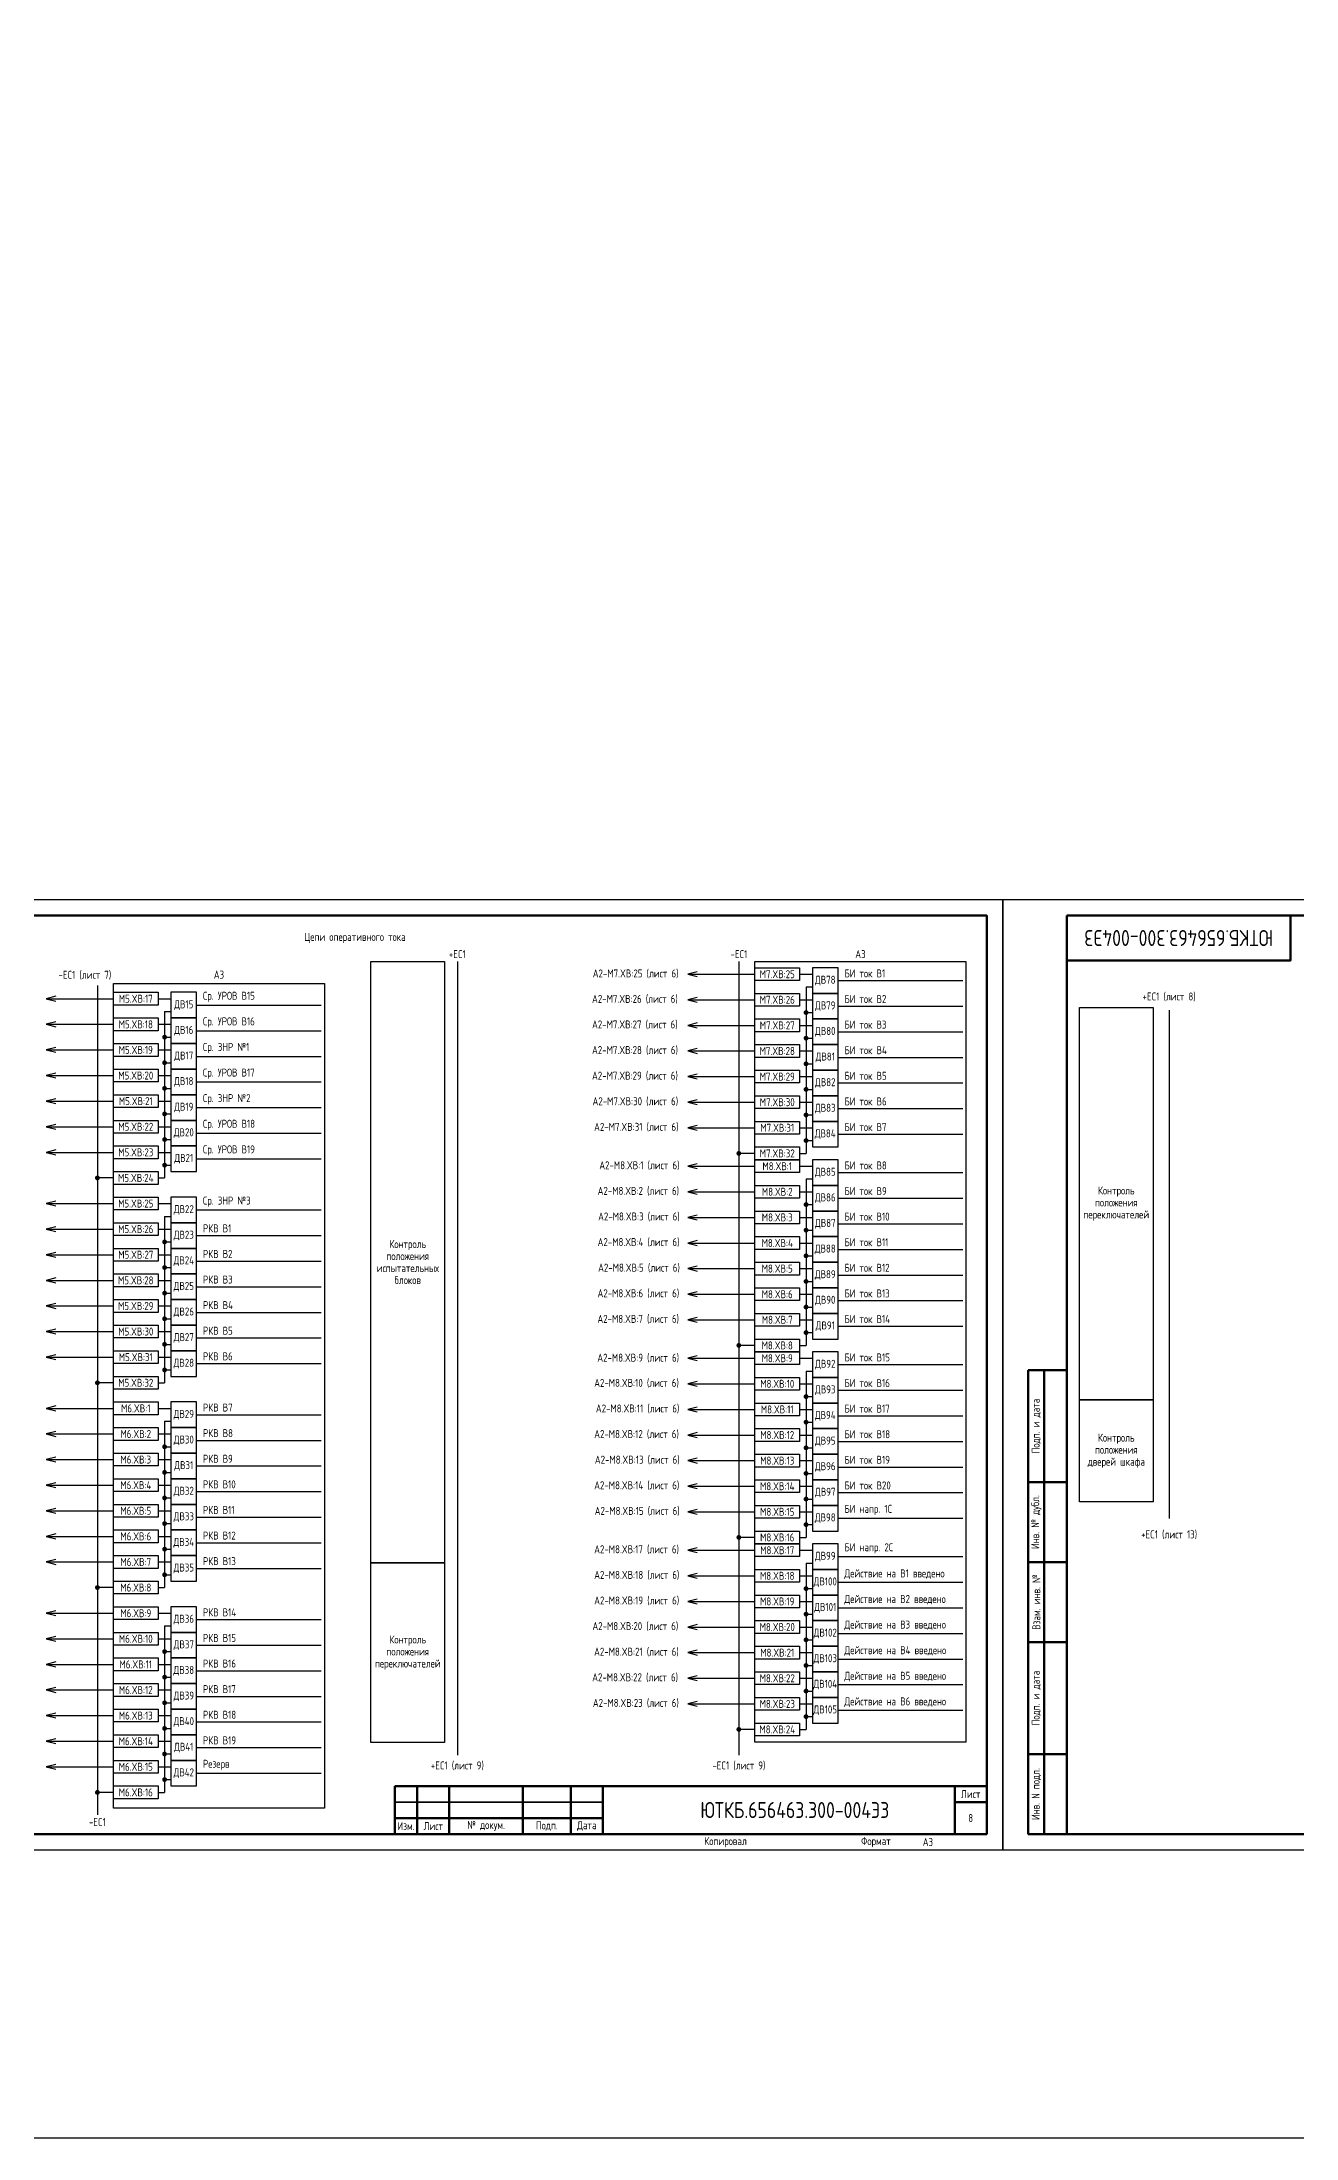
# Model space of a CAD drawing. Header units: millimetres. Extents: x -1612 to 9998, y -90 to 1220.
# Drawn here: x 3060 to 3452, y -90 to 565 of the extents above; entities that cross this region are included whole.
import ezdxf

# ---------------------------------------------------------------- set-up
doc = ezdxf.new("R2010")
doc.units = ezdxf.units.MM
doc.styles.add('Gost_type_A', font='GOST_A.TTF')

# ---------------------------------------------------------------- blocks, each defined once
blk = doc.blocks.new('Формат_А3')
blk.add_lwpolyline([(-420, 297), (0, 297), (0, 0), (-420, 0)], close=True)
at = {"lineweight": 50}
blk.add_lwpolyline([(-400, 292), (-5, 292), (-5, 5), (-400, 5)], close=True, dxfattribs=at)
blk = doc.blocks.new('Штамп левый нижний')
at = {"lineweight": 50}
for points in [[(-12, 145), (-7, 145), (-7, 110), (-12, 110)], [(-7, 145), (0, 145), (0, 110), (-7, 110)], [(-12, 110), (-7, 110), (-7, 85), (-12, 85)], [(-7, 110), (0, 110), (0, 85), (-7, 85)], [(-12, 85), (-7, 85), (-7, 60), (-12, 60)], [(-7, 85), (0, 85), (0, 60), (-7, 60)], [(-12, 60), (-7, 60), (-7, 25), (-12, 25)], [(-7, 60), (0, 60), (0, 25), (-7, 25)], [(-12, 25), (-7, 25), (-7, 0), (-12, 0)], [(-7, 25), (0, 25), (0, 0), (-7, 0)]]:
    blk.add_lwpolyline(points, close=True, dxfattribs=at)
at = {"char_height": 2.5, "attachment_point": 5, "rotation": 90, "style": 'Gost_type_A'}
for s, insert, width in [('Подп. и дата', (-9.5, 127.5), 35), ('Инв. № дубл.', (-9.5, 97.5), 25), ('Взам. инв. №', (-9.5, 72.5), 25), ('Подп. и дата', (-9.5, 42.5), 35), ('Инв. N подл.', (-9.5, 12.5), 25)]:
    blk.add_mtext(s, dxfattribs=dict(at, insert=insert, width=width))
blk = doc.blocks.new('Штамп угловой верхний')
at = {"lineweight": 50}
blk.add_lwpolyline([(0, 0), (70, 0), (70, -14), (0, -14)], close=True, dxfattribs=at)
blk = doc.blocks.new('Штамп малый нижний')
at = {"lineweight": 50}
for points in [[(-185, 15), (-178, 15), (-178, 5), (-185, 5)], [(-178, 15), (-168, 15), (-168, 5), (-178, 5)], [(-168, 15), (-145, 15), (-145, 5), (-168, 5)], [(-145, 15), (-130, 15), (-130, 5), (-145, 5)], [(-130, 15), (-120, 15), (-120, 5), (-130, 5)], [(-120, 15), (-10, 15), (-10, 0), (-120, 0)], [(-10, 15), (0, 15), (0, 10), (-10, 10)], [(-10, 10), (0, 10), (0, 0), (-10, 0)], [(-185, 5), (-178, 5), (-178, 0), (-185, 0)], [(-178, 5), (-168, 5), (-168, 0), (-178, 0)], [(-168, 5), (-145, 5), (-145, 0), (-168, 0)], [(-145, 5), (-130, 5), (-130, 0), (-145, 0)], [(-130, 5), (-120, 5), (-120, 0), (-130, 0)]]:
    blk.add_lwpolyline(points, close=True, dxfattribs=at)
for points in [[(-185, 15), (-178, 15), (-178, 10), (-185, 10)], [(-178, 15), (-168, 15), (-168, 10), (-178, 10)], [(-168, 15), (-145, 15), (-145, 10), (-168, 10)], [(-145, 15), (-130, 15), (-130, 10), (-145, 10)], [(-130, 15), (-120, 15), (-120, 10), (-130, 10)], [(-185, 10), (-178, 10), (-178, 5), (-185, 5)], [(-178, 10), (-168, 10), (-168, 5), (-178, 5)], [(-168, 10), (-145, 10), (-145, 5), (-168, 5)], [(-145, 10), (-130, 10), (-130, 5), (-145, 5)], [(-130, 10), (-120, 10), (-120, 5), (-130, 5)]]:
    blk.add_lwpolyline(points, close=True)
at = {"char_height": 2.5, "style": 'Gost_type_A'}
for s, insert, width, attachment_point in [('Лист', (-5, 12.5), 10, 5), ('Изм.', (-181.5, 2.5), 7, 5), ('Лист', (-173, 2.5), 10, 5), ('№ докум.', (-156.5, 2.5), 23, 5), ('Подп.', (-137.5, 2.5), 15, 5), ('Дата', (-125, 2.5), 10, 5), ('Копировал', (-75, -2.53), 13.1202, 6), ('Формат', (-30, -2.53), 13.1202, 6)]:
    blk.add_mtext(s, dxfattribs=dict(at, insert=insert, width=width, attachment_point=attachment_point))
blk = doc.blocks.new('POINT')
at = {"const_width": 0.75}
blk.add_lwpolyline([(-0.375, 0, 1), (0.375, 0, 1)], format="xyb", close=True, dxfattribs=at)

msp = doc.modelspace()

# ---------------------------------------------------------------- linework, layer by layer
for p, q in [((3189.52, 277.69), (3189.52, 29.69)), ((3277.52, 277.69), (3277.52, 29.69)), ((3077, 270.17), (3077, 11)), ((3261.52, 273.69), (3282.52, 273.69)), ((3296.52, 273.69), (3300.52, 273.69)), ((3298.52, 269.69), (3300.52, 269.69)), ((3298.52, 269.69), (3298.52, 217.69)), ((3308.52, 271.69), (3347.52, 271.69)), ((3061, 266.02), (3082, 266.02)), ((3096, 266.02), (3100, 266.02)), ((3098, 262.02), (3100, 262.02)), ((3098, 262.02), (3098, 210.02)), ((3108, 264.02), (3147, 264.02)), ((3261.52, 265.69), (3282.52, 265.69)), ((3296.52, 265.69), (3300.52, 265.69)), ((3308.52, 263.69), (3347.52, 263.69)), ((3412.01, 262.41), (3412.01, 103.57)), ((3061, 258.02), (3082, 258.02)), ((3096, 258.02), (3100, 258.02)), ((3108, 256.02), (3147, 256.02)), ((3261.52, 257.69), (3282.52, 257.69)), ((3296.52, 257.69), (3300.52, 257.69)), ((3298.52, 261.69), (3300.52, 261.69)), ((3308.52, 255.69), (3347.52, 255.69)), ((3061, 250.02), (3082, 250.02)), ((3096, 250.02), (3100, 250.02)), ((3098, 254.02), (3100, 254.02)), ((3261.52, 249.69), (3282.52, 249.69)), ((3296.52, 249.69), (3300.52, 249.69)), ((3298.52, 253.69), (3300.52, 253.69)), ((3098, 246.02), (3100, 246.02)), ((3108, 248.02), (3147, 248.02)), ((3298.52, 245.69), (3300.52, 245.69)), ((3308.52, 247.69), (3347.52, 247.69)), ((3061, 242.02), (3082, 242.02)), ((3096, 242.02), (3100, 242.02)), ((3098, 238.02), (3100, 238.02)), ((3108, 240.02), (3147, 240.02)), ((3261.52, 241.69), (3282.52, 241.69)), ((3296.52, 241.69), (3300.52, 241.69)), ((3298.52, 237.69), (3300.52, 237.69)), ((3308.52, 239.69), (3347.52, 239.69)), ((3061, 234.02), (3082, 234.02)), ((3096, 234.02), (3100, 234.02)), ((3098, 230.02), (3100, 230.02)), ((3108, 232.02), (3147, 232.02)), ((3261.52, 233.69), (3282.52, 233.69)), ((3296.52, 233.69), (3300.52, 233.69)), ((3298.52, 229.69), (3300.52, 229.69)), ((3308.52, 231.69), (3347.52, 231.69)), ((3061, 226.02), (3082, 226.02)), ((3096, 226.02), (3100, 226.02)), ((3108, 224.02), (3147, 224.02)), ((3261.52, 225.69), (3282.52, 225.69)), ((3296.52, 225.69), (3300.52, 225.69)), ((3308.52, 223.69), (3347.52, 223.69)), ((3061, 218.02), (3082, 218.02)), ((3096, 218.02), (3100, 218.02)), ((3098, 222.02), (3100, 222.02)), ((3282.52, 217.69), (3277.52, 217.69)), ((3296.52, 217.69), (3298.52, 217.69)), ((3298.52, 221.69), (3300.52, 221.69)), ((3082, 210.02), (3077, 210.02)), ((3096, 210.02), (3098, 210.02)), ((3098, 214.02), (3100, 214.02)), ((3108, 216.02), (3147, 216.02)), ((3261.52, 213.69), (3282.52, 213.69)), ((3296.52, 213.69), (3300.52, 213.69)), ((3298.52, 209.69), (3300.52, 209.69)), ((3298.52, 209.69), (3298.52, 157.69)), ((3308.52, 211.69), (3347.52, 211.69)), ((3261.52, 205.69), (3282.52, 205.69)), ((3296.52, 205.69), (3300.52, 205.69)), ((3308.52, 203.69), (3347.52, 203.69)), ((3061, 202.02), (3082, 202.02)), ((3096, 202.02), (3100, 202.02)), ((3098, 198.02), (3100, 198.02)), ((3098, 198.02), (3098, 146.02)), ((3108, 200.02), (3147, 200.02)), ((3261.52, 197.69), (3282.52, 197.69)), ((3296.52, 197.69), (3300.52, 197.69)), ((3298.52, 201.69), (3300.52, 201.69)), ((3061, 194.02), (3082, 194.02)), ((3096, 194.02), (3100, 194.02)), ((3098, 190.02), (3100, 190.02)), ((3108, 192.02), (3147, 192.02)), ((3298.52, 193.69), (3300.52, 193.69)), ((3308.52, 195.69), (3347.52, 195.69)), ((3061, 186.02), (3082, 186.02)), ((3096, 186.02), (3100, 186.02)), ((3108, 184.02), (3147, 184.02)), ((3261.52, 189.69), (3282.52, 189.69)), ((3296.52, 189.69), (3300.52, 189.69)), ((3298.52, 185.69), (3300.52, 185.69)), ((3308.52, 187.69), (3347.52, 187.69)), ((3061, 178.02), (3082, 178.02)), ((3096, 178.02), (3100, 178.02)), ((3098, 182.02), (3100, 182.02)), ((3261.52, 181.69), (3282.52, 181.69)), ((3296.52, 181.69), (3300.52, 181.69)), ((3298.52, 177.69), (3300.52, 177.69)), ((3308.52, 179.69), (3347.52, 179.69)), ((3098, 174.02), (3100, 174.02)), ((3108, 176.02), (3147, 176.02)), ((3261.52, 173.69), (3282.52, 173.69)), ((3296.52, 173.69), (3300.52, 173.69)), ((3308.52, 171.69), (3347.52, 171.69)), ((3061, 170.02), (3082, 170.02)), ((3096, 170.02), (3100, 170.02)), ((3098, 166.02), (3100, 166.02)), ((3108, 168.02), (3147, 168.02)), ((3261.52, 165.69), (3282.52, 165.69)), ((3296.52, 165.69), (3300.52, 165.69)), ((3298.52, 169.69), (3300.52, 169.69)), ((3061, 162.02), (3082, 162.02)), ((3096, 162.02), (3100, 162.02)), ((3098, 158.02), (3100, 158.02)), ((3108, 160.02), (3147, 160.02)), ((3282.52, 157.69), (3277.52, 157.69)), ((3296.52, 157.69), (3298.52, 157.69)), ((3298.52, 161.69), (3300.52, 161.69)), ((3308.52, 163.69), (3347.52, 163.69)), ((3061, 154.02), (3082, 154.02)), ((3096, 154.02), (3100, 154.02)), ((3108, 152.02), (3147, 152.02)), ((3261.52, 153.69), (3282.52, 153.69)), ((3296.52, 153.69), (3300.52, 153.69)), ((3308.52, 151.69), (3347.52, 151.69)), ((3082, 146.02), (3077, 146.02)), ((3096, 146.02), (3098, 146.02)), ((3098, 150.02), (3100, 150.02)), ((3261.52, 145.69), (3282.52, 145.69)), ((3296.52, 145.69), (3300.52, 145.69)), ((3298.52, 149.69), (3300.52, 149.69)), ((3298.52, 149.69), (3298.52, 97.69)), ((3061, 138.02), (3082, 138.02)), ((3096, 138.02), (3100, 138.02)), ((3261.52, 137.69), (3282.52, 137.69)), ((3296.52, 137.69), (3300.52, 137.69)), ((3298.52, 141.69), (3300.52, 141.69)), ((3308.52, 143.69), (3347.52, 143.69)), ((3098, 134.02), (3100, 134.02)), ((3098, 134.02), (3098, 82.02)), ((3108, 136.02), (3147, 136.02)), ((3298.52, 133.69), (3300.52, 133.69)), ((3308.52, 135.69), (3347.52, 135.69)), ((3061, 130.02), (3082, 130.02)), ((3096, 130.02), (3100, 130.02)), ((3098, 126.02), (3100, 126.02)), ((3108, 128.02), (3147, 128.02)), ((3261.52, 129.69), (3282.52, 129.69)), ((3296.52, 129.69), (3300.52, 129.69)), ((3298.52, 125.69), (3300.52, 125.69)), ((3308.52, 127.69), (3347.52, 127.69)), ((3061, 122.02), (3082, 122.02)), ((3096, 122.02), (3100, 122.02)), ((3098, 118.02), (3100, 118.02)), ((3108, 120.02), (3147, 120.02)), ((3261.52, 121.69), (3282.52, 121.69)), ((3296.52, 121.69), (3300.52, 121.69)), ((3308.52, 119.69), (3347.52, 119.69)), ((3061, 114.02), (3082, 114.02)), ((3096, 114.02), (3100, 114.02)), ((3108, 112.02), (3147, 112.02)), ((3261.52, 113.69), (3282.52, 113.69)), ((3296.52, 113.69), (3300.52, 113.69)), ((3298.52, 117.69), (3300.52, 117.69)), ((3308.52, 111.69), (3347.52, 111.69)), ((3061, 106.02), (3082, 106.02)), ((3096, 106.02), (3100, 106.02)), ((3098, 110.02), (3100, 110.02)), ((3261.52, 105.69), (3282.52, 105.69)), ((3296.52, 105.69), (3300.52, 105.69)), ((3298.52, 109.69), (3300.52, 109.69)), ((3098, 102.02), (3100, 102.02)), ((3108, 104.02), (3147, 104.02)), ((3298.52, 101.69), (3300.52, 101.69)), ((3308.52, 103.69), (3347.52, 103.69)), ((3061, 98.02), (3082, 98.02)), ((3096, 98.02), (3100, 98.02)), ((3098, 94.02), (3100, 94.02)), ((3108, 96.02), (3147, 96.02)), ((3261.52, 93.69), (3282.52, 93.69)), ((3282.52, 97.69), (3277.52, 97.69)), ((3296.52, 97.69), (3298.52, 97.69)), ((3296.52, 93.69), (3300.52, 93.69)), ((3061, 90.02), (3082, 90.02)), ((3096, 90.02), (3100, 90.02)), ((3098, 86.02), (3100, 86.02)), ((3108, 88.02), (3147, 88.02)), ((3261.52, 85.69), (3282.52, 85.69)), ((3296.52, 85.69), (3300.52, 85.69)), ((3298.52, 89.69), (3300.52, 89.69)), ((3298.52, 89.69), (3298.52, 37.69)), ((3308.52, 91.69), (3347.52, 91.69)), ((3082, 82.02), (3077, 82.02)), ((3096, 82.02), (3098, 82.02)), ((3298.52, 81.69), (3300.52, 81.69)), ((3308.52, 83.69), (3347.52, 83.69)), ((3061, 74.02), (3082, 74.02)), ((3096, 74.02), (3100, 74.02)), ((3261.52, 77.69), (3282.52, 77.69)), ((3296.52, 77.69), (3300.52, 77.69)), ((3298.52, 73.69), (3300.52, 73.69)), ((3308.52, 75.69), (3347.52, 75.69)), ((3061, 66.02), (3082, 66.02)), ((3096, 66.02), (3100, 66.02)), ((3098, 70.02), (3100, 70.02)), ((3098, 70.02), (3098, 18.02)), ((3108, 72.02), (3147, 72.02)), ((3261.52, 69.69), (3282.52, 69.69)), ((3296.52, 69.69), (3300.52, 69.69)), ((3298.52, 65.69), (3300.52, 65.69)), ((3308.52, 67.69), (3347.52, 67.69)), ((3098, 62.02), (3100, 62.02)), ((3108, 64.02), (3147, 64.02)), ((3261.52, 61.69), (3282.52, 61.69)), ((3296.52, 61.69), (3300.52, 61.69)), ((3308.52, 59.69), (3347.52, 59.69)), ((3061, 58.02), (3082, 58.02)), ((3096, 58.02), (3100, 58.02)), ((3098, 54.02), (3100, 54.02)), ((3108, 56.02), (3147, 56.02)), ((3261.52, 53.69), (3282.52, 53.69)), ((3296.52, 53.69), (3300.52, 53.69)), ((3298.52, 57.69), (3300.52, 57.69)), ((3061, 50.02), (3082, 50.02)), ((3096, 50.02), (3100, 50.02)), ((3098, 46.02), (3100, 46.02)), ((3108, 48.02), (3147, 48.02)), ((3298.52, 49.69), (3300.52, 49.69)), ((3308.52, 51.69), (3347.52, 51.69)), ((3061, 42.02), (3082, 42.02)), ((3096, 42.02), (3100, 42.02)), ((3108, 40.02), (3147, 40.02)), ((3261.52, 45.69), (3282.52, 45.69)), ((3296.52, 45.69), (3300.52, 45.69)), ((3298.52, 41.69), (3300.52, 41.69)), ((3308.52, 43.69), (3347.52, 43.69)), ((3061, 34.02), (3082, 34.02)), ((3096, 34.02), (3100, 34.02)), ((3098, 38.02), (3100, 38.02)), ((3282.52, 37.69), (3277.52, 37.69)), ((3296.52, 37.69), (3298.52, 37.69)), ((3098, 30.02), (3100, 30.02)), ((3108, 32.02), (3147, 32.02)), ((3061, 26.02), (3082, 26.02)), ((3096, 26.02), (3100, 26.02)), ((3098, 22.02), (3100, 22.02)), ((3108, 24.02), (3147, 24.02)), ((3082, 18.02), (3077, 18.02)), ((3096, 18.02), (3098, 18.02))]:
    msp.add_line(p, q)
for points in [[(-1612, 1220), (9998.36, 1220), (9998.36, -90), (-1612, -90)], [(3185.52, 89.78), (3162.52, 89.78), (3162.52, 277.69), (3185.52, 277.69)], [(3282.52, 277.69), (3348.52, 277.69), (3348.52, 33.69), (3282.52, 33.69)], [(3282.52, 275.69), (3296.52, 275.69), (3296.52, 271.69), (3282.52, 271.69)], [(3082, 270.8), (3148, 270.8), (3148, 13.11), (3082, 13.11)], [(3082, 268.02), (3096, 268.02), (3096, 264.02), (3082, 264.02)], [(3282.52, 267.69), (3296.52, 267.69), (3296.52, 263.69), (3282.52, 263.69)], [(3407, 140.68), (3384, 140.68), (3384, 263.33), (3407, 263.33)], [(3082, 260.02), (3096, 260.02), (3096, 256.02), (3082, 256.02)], [(3282.52, 259.69), (3296.52, 259.69), (3296.52, 255.69), (3282.52, 255.69)], [(3082, 252.02), (3096, 252.02), (3096, 248.02), (3082, 248.02)], [(3282.52, 251.69), (3296.52, 251.69), (3296.52, 247.69), (3282.52, 247.69)], [(3082, 244.02), (3096, 244.02), (3096, 240.02), (3082, 240.02)], [(3282.52, 243.69), (3296.52, 243.69), (3296.52, 239.69), (3282.52, 239.69)], [(3082, 236.02), (3096, 236.02), (3096, 232.02), (3082, 232.02)], [(3282.52, 235.69), (3296.52, 235.69), (3296.52, 231.69), (3282.52, 231.69)], [(3082, 228.02), (3096, 228.02), (3096, 224.02), (3082, 224.02)], [(3282.52, 227.69), (3296.52, 227.69), (3296.52, 223.69), (3282.52, 223.69)], [(3082, 220.02), (3096, 220.02), (3096, 216.02), (3082, 216.02)], [(3282.52, 219.69), (3296.52, 219.69), (3296.52, 215.69), (3282.52, 215.69)], [(3082, 212.02), (3096, 212.02), (3096, 208.02), (3082, 208.02)], [(3282.52, 215.69), (3296.52, 215.69), (3296.52, 211.69), (3282.52, 211.69)], [(3082, 204.02), (3096, 204.02), (3096, 200.02), (3082, 200.02)], [(3282.52, 207.69), (3296.52, 207.69), (3296.52, 203.69), (3282.52, 203.69)], [(3282.52, 199.69), (3296.52, 199.69), (3296.52, 195.69), (3282.52, 195.69)], [(3082, 196.02), (3096, 196.02), (3096, 192.02), (3082, 192.02)], [(3282.52, 191.69), (3296.52, 191.69), (3296.52, 187.69), (3282.52, 187.69)], [(3082, 188.02), (3096, 188.02), (3096, 184.02), (3082, 184.02)], [(3282.52, 183.69), (3296.52, 183.69), (3296.52, 179.69), (3282.52, 179.69)], [(3082, 180.02), (3096, 180.02), (3096, 176.02), (3082, 176.02)], [(3082, 172.02), (3096, 172.02), (3096, 168.02), (3082, 168.02)], [(3282.52, 175.69), (3296.52, 175.69), (3296.52, 171.69), (3282.52, 171.69)], [(3082, 164.02), (3096, 164.02), (3096, 160.02), (3082, 160.02)], [(3282.52, 167.69), (3296.52, 167.69), (3296.52, 163.69), (3282.52, 163.69)], [(3282.52, 159.69), (3296.52, 159.69), (3296.52, 155.69), (3282.52, 155.69)], [(3082, 156.02), (3096, 156.02), (3096, 152.02), (3082, 152.02)], [(3282.52, 155.69), (3296.52, 155.69), (3296.52, 151.69), (3282.52, 151.69)], [(3082, 148.02), (3096, 148.02), (3096, 144.02), (3082, 144.02)], [(3282.52, 147.69), (3296.52, 147.69), (3296.52, 143.69), (3282.52, 143.69)], [(3082, 140.02), (3096, 140.02), (3096, 136.02), (3082, 136.02)], [(3282.52, 139.69), (3296.52, 139.69), (3296.52, 135.69), (3282.52, 135.69)], [(3407, 108.86), (3384, 108.86), (3384, 140.68), (3407, 140.68)], [(3082, 132.02), (3096, 132.02), (3096, 128.02), (3082, 128.02)], [(3282.52, 131.69), (3296.52, 131.69), (3296.52, 127.69), (3282.52, 127.69)], [(3082, 124.02), (3096, 124.02), (3096, 120.02), (3082, 120.02)], [(3282.52, 123.69), (3296.52, 123.69), (3296.52, 119.69), (3282.52, 119.69)], [(3082, 116.02), (3096, 116.02), (3096, 112.02), (3082, 112.02)], [(3282.52, 115.69), (3296.52, 115.69), (3296.52, 111.69), (3282.52, 111.69)], [(3082, 108.02), (3096, 108.02), (3096, 104.02), (3082, 104.02)], [(3282.52, 107.69), (3296.52, 107.69), (3296.52, 103.69), (3282.52, 103.69)], [(3082, 100.02), (3096, 100.02), (3096, 96.02), (3082, 96.02)], [(3282.52, 99.69), (3296.52, 99.69), (3296.52, 95.69), (3282.52, 95.69)], [(3082, 92.02), (3096, 92.02), (3096, 88.02), (3082, 88.02)], [(3282.52, 95.69), (3296.52, 95.69), (3296.52, 91.69), (3282.52, 91.69)], [(3185.52, 33.63), (3162.52, 33.63), (3162.52, 89.78), (3185.52, 89.78)], [(3282.52, 87.69), (3296.52, 87.69), (3296.52, 83.69), (3282.52, 83.69)], [(3082, 84.02), (3096, 84.02), (3096, 80.02), (3082, 80.02)], [(3282.52, 79.69), (3296.52, 79.69), (3296.52, 75.69), (3282.52, 75.69)], [(3082, 76.02), (3096, 76.02), (3096, 72.02), (3082, 72.02)], [(3082, 68.02), (3096, 68.02), (3096, 64.02), (3082, 64.02)], [(3282.52, 71.69), (3296.52, 71.69), (3296.52, 67.69), (3282.52, 67.69)], [(3082, 60.02), (3096, 60.02), (3096, 56.02), (3082, 56.02)], [(3282.52, 63.69), (3296.52, 63.69), (3296.52, 59.69), (3282.52, 59.69)], [(3282.52, 55.69), (3296.52, 55.69), (3296.52, 51.69), (3282.52, 51.69)], [(3082, 52.02), (3096, 52.02), (3096, 48.02), (3082, 48.02)], [(3282.52, 47.69), (3296.52, 47.69), (3296.52, 43.69), (3282.52, 43.69)], [(3082, 44.02), (3096, 44.02), (3096, 40.02), (3082, 40.02)], [(3282.52, 39.69), (3296.52, 39.69), (3296.52, 35.69), (3282.52, 35.69)], [(3082, 36.02), (3096, 36.02), (3096, 32.02), (3082, 32.02)], [(3082, 28.02), (3096, 28.02), (3096, 24.02), (3082, 24.02)], [(3082, 20.02), (3096, 20.02), (3096, 16.02), (3082, 16.02)]]:
    msp.add_lwpolyline(points, close=True)
at = {"ltscale": 4}
for points in [[(3300.52, 267.69), (3308.52, 267.69), (3308.52, 275.69), (3300.52, 275.69)], [(3100, 260.02), (3108, 260.02), (3108, 268.02), (3100, 268.02)], [(3300.52, 259.69), (3308.52, 259.69), (3308.52, 267.69), (3300.52, 267.69)], [(3100, 252.02), (3108, 252.02), (3108, 260.02), (3100, 260.02)], [(3300.52, 251.69), (3308.52, 251.69), (3308.52, 259.69), (3300.52, 259.69)], [(3100, 244.02), (3108, 244.02), (3108, 252.02), (3100, 252.02)], [(3300.52, 243.69), (3308.52, 243.69), (3308.52, 251.69), (3300.52, 251.69)], [(3100, 236.02), (3108, 236.02), (3108, 244.02), (3100, 244.02)], [(3300.52, 235.69), (3308.52, 235.69), (3308.52, 243.69), (3300.52, 243.69)], [(3100, 228.02), (3108, 228.02), (3108, 236.02), (3100, 236.02)], [(3300.52, 227.69), (3308.52, 227.69), (3308.52, 235.69), (3300.52, 235.69)], [(3100, 220.02), (3108, 220.02), (3108, 228.02), (3100, 228.02)], [(3300.52, 219.69), (3308.52, 219.69), (3308.52, 227.69), (3300.52, 227.69)], [(3100, 212.02), (3108, 212.02), (3108, 220.02), (3100, 220.02)], [(3300.52, 207.69), (3308.52, 207.69), (3308.52, 215.69), (3300.52, 215.69)], [(3100, 196.02), (3108, 196.02), (3108, 204.02), (3100, 204.02)], [(3300.52, 199.69), (3308.52, 199.69), (3308.52, 207.69), (3300.52, 207.69)], [(3300.52, 191.69), (3308.52, 191.69), (3308.52, 199.69), (3300.52, 199.69)], [(3100, 188.02), (3108, 188.02), (3108, 196.02), (3100, 196.02)], [(3300.52, 183.69), (3308.52, 183.69), (3308.52, 191.69), (3300.52, 191.69)], [(3100, 180.02), (3108, 180.02), (3108, 188.02), (3100, 188.02)], [(3300.52, 175.69), (3308.52, 175.69), (3308.52, 183.69), (3300.52, 183.69)], [(3100, 172.02), (3108, 172.02), (3108, 180.02), (3100, 180.02)], [(3100, 164.02), (3108, 164.02), (3108, 172.02), (3100, 172.02)], [(3300.52, 167.69), (3308.52, 167.69), (3308.52, 175.69), (3300.52, 175.69)], [(3100, 156.02), (3108, 156.02), (3108, 164.02), (3100, 164.02)], [(3300.52, 159.69), (3308.52, 159.69), (3308.52, 167.69), (3300.52, 167.69)], [(3100, 148.02), (3108, 148.02), (3108, 156.02), (3100, 156.02)], [(3300.52, 147.69), (3308.52, 147.69), (3308.52, 155.69), (3300.52, 155.69)], [(3300.52, 139.69), (3308.52, 139.69), (3308.52, 147.69), (3300.52, 147.69)], [(3100, 132.02), (3108, 132.02), (3108, 140.02), (3100, 140.02)], [(3300.52, 131.69), (3308.52, 131.69), (3308.52, 139.69), (3300.52, 139.69)], [(3100, 124.02), (3108, 124.02), (3108, 132.02), (3100, 132.02)], [(3300.52, 123.69), (3308.52, 123.69), (3308.52, 131.69), (3300.52, 131.69)], [(3100, 116.02), (3108, 116.02), (3108, 124.02), (3100, 124.02)], [(3300.52, 115.69), (3308.52, 115.69), (3308.52, 123.69), (3300.52, 123.69)], [(3100, 108.02), (3108, 108.02), (3108, 116.02), (3100, 116.02)], [(3300.52, 107.69), (3308.52, 107.69), (3308.52, 115.69), (3300.52, 115.69)], [(3100, 100.02), (3108, 100.02), (3108, 108.02), (3100, 108.02)], [(3300.52, 99.69), (3308.52, 99.69), (3308.52, 107.69), (3300.52, 107.69)], [(3100, 92.02), (3108, 92.02), (3108, 100.02), (3100, 100.02)], [(3100, 84.02), (3108, 84.02), (3108, 92.02), (3100, 92.02)], [(3300.52, 87.69), (3308.52, 87.69), (3308.52, 95.69), (3300.52, 95.69)], [(3300.52, 79.69), (3308.52, 79.69), (3308.52, 87.69), (3300.52, 87.69)], [(3300.52, 71.69), (3308.52, 71.69), (3308.52, 79.69), (3300.52, 79.69)], [(3100, 68.02), (3108, 68.02), (3108, 76.02), (3100, 76.02)], [(3100, 60.02), (3108, 60.02), (3108, 68.02), (3100, 68.02)], [(3300.52, 63.69), (3308.52, 63.69), (3308.52, 71.69), (3300.52, 71.69)], [(3100, 52.02), (3108, 52.02), (3108, 60.02), (3100, 60.02)], [(3300.52, 55.69), (3308.52, 55.69), (3308.52, 63.69), (3300.52, 63.69)], [(3300.52, 47.69), (3308.52, 47.69), (3308.52, 55.69), (3300.52, 55.69)], [(3100, 44.02), (3108, 44.02), (3108, 52.02), (3100, 52.02)], [(3300.52, 39.69), (3308.52, 39.69), (3308.52, 47.69), (3300.52, 47.69)], [(3100, 36.02), (3108, 36.02), (3108, 44.02), (3100, 44.02)], [(3100, 28.02), (3108, 28.02), (3108, 36.02), (3100, 36.02)], [(3100, 20.02), (3108, 20.02), (3108, 28.02), (3100, 28.02)]]:
    msp.add_lwpolyline(points, close=True, dxfattribs=at)
for points in [[(3264.52, 274.44), (3261.52, 273.69), (3264.52, 272.94)], [(3064, 266.77), (3061, 266.02), (3064, 265.27)], [(3264.52, 266.44), (3261.52, 265.69), (3264.52, 264.94)], [(3064, 258.77), (3061, 258.02), (3064, 257.27)], [(3264.52, 258.44), (3261.52, 257.69), (3264.52, 256.94)], [(3064, 250.77), (3061, 250.02), (3064, 249.27)], [(3264.52, 250.44), (3261.52, 249.69), (3264.52, 248.94)], [(3064, 242.77), (3061, 242.02), (3064, 241.27)], [(3264.52, 242.44), (3261.52, 241.69), (3264.52, 240.94)], [(3064, 234.77), (3061, 234.02), (3064, 233.27)], [(3264.52, 234.44), (3261.52, 233.69), (3264.52, 232.94)], [(3064, 226.77), (3061, 226.02), (3064, 225.27)], [(3264.52, 226.44), (3261.52, 225.69), (3264.52, 224.94)], [(3064, 218.77), (3061, 218.02), (3064, 217.27)], [(3264.52, 214.44), (3261.52, 213.69), (3264.52, 212.94)], [(3264.52, 206.44), (3261.52, 205.69), (3264.52, 204.94)], [(3064, 202.77), (3061, 202.02), (3064, 201.27)], [(3264.52, 198.44), (3261.52, 197.69), (3264.52, 196.94)], [(3064, 194.77), (3061, 194.02), (3064, 193.27)], [(3264.52, 190.44), (3261.52, 189.69), (3264.52, 188.94)], [(3064, 186.77), (3061, 186.02), (3064, 185.27)], [(3064, 178.77), (3061, 178.02), (3064, 177.27)], [(3264.52, 182.44), (3261.52, 181.69), (3264.52, 180.94)], [(3064, 170.77), (3061, 170.02), (3064, 169.27)], [(3264.52, 174.44), (3261.52, 173.69), (3264.52, 172.94)], [(3264.52, 166.44), (3261.52, 165.69), (3264.52, 164.94)], [(3064, 162.77), (3061, 162.02), (3064, 161.27)], [(3064, 154.77), (3061, 154.02), (3064, 153.27)], [(3264.52, 154.44), (3261.52, 153.69), (3264.52, 152.94)], [(3264.52, 146.44), (3261.52, 145.69), (3264.52, 144.94)], [(3064, 138.77), (3061, 138.02), (3064, 137.27)], [(3264.52, 138.44), (3261.52, 137.69), (3264.52, 136.94)], [(3064, 130.77), (3061, 130.02), (3064, 129.27)], [(3264.52, 130.44), (3261.52, 129.69), (3264.52, 128.94)], [(3064, 122.77), (3061, 122.02), (3064, 121.27)], [(3264.52, 122.44), (3261.52, 121.69), (3264.52, 120.94)], [(3064, 114.77), (3061, 114.02), (3064, 113.27)], [(3264.52, 114.44), (3261.52, 113.69), (3264.52, 112.94)], [(3064, 106.77), (3061, 106.02), (3064, 105.27)], [(3264.52, 106.44), (3261.52, 105.69), (3264.52, 104.94)], [(3064, 98.77), (3061, 98.02), (3064, 97.27)], [(3264.52, 94.44), (3261.52, 93.69), (3264.52, 92.94)], [(3064, 90.77), (3061, 90.02), (3064, 89.27)], [(3264.52, 86.44), (3261.52, 85.69), (3264.52, 84.94)], [(3064, 74.77), (3061, 74.02), (3064, 73.27)], [(3264.52, 78.44), (3261.52, 77.69), (3264.52, 76.94)], [(3064, 66.77), (3061, 66.02), (3064, 65.27)], [(3264.52, 70.44), (3261.52, 69.69), (3264.52, 68.94)], [(3264.52, 62.44), (3261.52, 61.69), (3264.52, 60.94)], [(3064, 58.77), (3061, 58.02), (3064, 57.27)], [(3264.52, 54.44), (3261.52, 53.69), (3264.52, 52.94)], [(3064, 50.77), (3061, 50.02), (3064, 49.27)], [(3264.52, 46.44), (3261.52, 45.69), (3264.52, 44.94)], [(3064, 42.77), (3061, 42.02), (3064, 41.27)], [(3064, 34.77), (3061, 34.02), (3064, 33.27)], [(3064, 26.77), (3061, 26.02), (3064, 25.27)]]:
    msp.add_lwpolyline(points)

# ---------------------------------------------------------------- block references
for name, p in [('Формат_А3', (3360, 0)), ('Формат_А3', (3780, 0)), ('Штамп угловой верхний', (3380, 292)), ('POINT', (3298.52, 261.69)), ('POINT', (3098, 254.02)), ('POINT', (3298.52, 253.69)), ('POINT', (3098, 246.02)), ('POINT', (3298.52, 245.69)), ('POINT', (3098, 238.02)), ('POINT', (3298.52, 237.69)), ('POINT', (3098, 230.02)), ('POINT', (3298.52, 229.69)), ('POINT', (3098, 222.02)), ('POINT', (3277.52, 217.69)), ('POINT', (3298.52, 221.69)), ('POINT', (3077, 210.02)), ('POINT', (3098, 214.02)), ('POINT', (3298.52, 201.69)), ('POINT', (3098, 190.02)), ('POINT', (3298.52, 193.69)), ('POINT', (3298.52, 185.69)), ('POINT', (3098, 182.02)), ('POINT', (3298.52, 177.69)), ('POINT', (3098, 174.02)), ('POINT', (3298.52, 169.69)), ('POINT', (3098, 166.02)), ('POINT', (3098, 158.02)), ('POINT', (3277.52, 157.69)), ('POINT', (3298.52, 161.69)), ('POINT', (3098, 150.02)), ('POINT', (3077, 146.02)), ('Штамп левый нижний', (3380, 5)), ('POINT', (3298.52, 141.69)), ('POINT', (3298.52, 133.69)), ('POINT', (3098, 126.02)), ('POINT', (3298.52, 125.69)), ('POINT', (3098, 118.02)), ('POINT', (3298.52, 117.69)), ('POINT', (3098, 110.02)), ('POINT', (3298.52, 109.69)), ('POINT', (3098, 102.02)), ('POINT', (3277.52, 97.69)), ('POINT', (3298.52, 101.69)), ('POINT', (3098, 94.02)), ('POINT', (3098, 86.02)), ('POINT', (3077, 82.02)), ('POINT', (3298.52, 81.69)), ('POINT', (3298.52, 73.69)), ('POINT', (3298.52, 65.69)), ('POINT', (3098, 62.02)), ('POINT', (3098, 54.02)), ('POINT', (3298.52, 57.69)), ('POINT', (3098, 46.02)), ('POINT', (3298.52, 49.69)), ('POINT', (3298.52, 41.69)), ('POINT', (3098, 38.02)), ('POINT', (3277.52, 37.69)), ('POINT', (3098, 30.02)), ('POINT', (3098, 22.02)), ('Штамп малый нижний', (3355, 5)), ('POINT', (3077, 18.02))]:
    msp.add_blockref(name, p)

# ---------------------------------------------------------------- texts
at = {"char_height": 2.5, "style": 'Gost_type_A'}
for s, insert, width, attachment_point, line_spacing_factor in [('Цепи оперативного тока', (3157.5, 285), 395, 5, 0.9), ('A2-M7.XВ:25 (лист 6)', (3231.85, 273.8), 31, 4, 0.8), ('A3', (3315.52, 278.69), 66, 8, 0.9), ('A3', (3115, 272.29), 66, 8, 0.9), ('A2-M7.XВ:26 (лист 6)', (3231.62, 265.86), 31, 4, 0.8), ('A2-M7.XВ:27 (лист 6)', (3231.62, 257.86), 31, 4, 0.8), ('A2-M7.XВ:28 (лист 6)', (3231.62, 249.86), 31, 4, 0.8), ('A2-M7.XВ:29 (лист 6)', (3231.62, 241.86), 31, 4, 0.8), ('A2-M7.XВ:30 (лист 6)', (3231.78, 233.86), 31, 4, 0.8), ('A2-M7.XВ:31 (лист 6)', (3232.27, 225.86), 31, 4, 0.8), ('A2-M8.XВ:1 (лист 6)', (3233.89, 213.86), 31, 4, 0.8), ('A2-M8.XВ:2 (лист 6)', (3233.37, 205.86), 31, 4, 0.8), ('Контроль положения\\Pпереключателей', (3395.5, 202.01), 23, 5, 0.9), ('A2-M8.XВ:3 (лист 6)', (3233.53, 197.86), 31, 4, 0.8), ('Контроль положения\\Pиспытательных блоков', (3174.02, 183.74), 23, 5, 0.9), ('A2-M8.XВ:4 (лист 6)', (3233.37, 189.86), 31, 4, 0.8), ('A2-M8.XВ:5 (лист 6)', (3233.53, 181.86), 31, 4, 0.8), ('A2-M8.XВ:6 (лист 6)', (3233.34, 173.86), 31, 4, 0.8), ('A2-M8.XВ:7 (лист 6)', (3233.31, 165.86), 31, 4, 0.8), ('A2-M8.XВ:9 (лист 6)', (3233.27, 153.73), 31, 4, 0.8), ('A2-M8.XВ:10 (лист 6)', (3232.3, 145.86), 31, 4, 0.8), ('A2-M8.XВ:11 (лист 6)', (3232.82, 137.86), 31, 4, 0.8), ('A2-M8.XВ:12 (лист 6)', (3232.3, 129.86), 31, 4, 0.8), ('Контроль положения\\Pдверей шкафа', (3395.5, 124.77), 23, 5, 0.9), ('A2-M8.XВ:13 (лист 6)', (3232.5, 121.86), 31, 4, 0.8), ('A2-M8.XВ:14 (лист 6)', (3232.3, 113.86), 31, 4, 0.8), ('A2-M8.XВ:15 (лист 6)', (3232.46, 105.86), 31, 4, 0.8), ('A2-M8.XВ:17 (лист 6)', (3232.3, 93.86), 31, 4, 0.8), ('A2-M8.XВ:18 (лист 6)', (3232.3, 85.86), 31, 4, 0.8), ('A2-M8.XВ:19 (лист 6)', (3232.3, 77.86), 31, 4, 0.8), ('Контроль положения\\Pпереключателей', (3174.02, 61.7), 23, 5, 0.9), ('A2-M8.XВ:20 (лист 6)', (3231.75, 69.86), 31, 4, 0.8), ('A2-M8.XВ:21 (лист 6)', (3232.27, 61.86), 31, 4, 0.8), ('A2-M8.XВ:22 (лист 6)', (3231.68, 53.86), 31, 4, 0.8), ('A2-M8.XВ:23 (лист 6)', (3231.88, 45.86), 31, 4, 0.8)]:
    msp.add_mtext(s, dxfattribs=dict(at, insert=insert, width=width, attachment_point=attachment_point, line_spacing_factor=line_spacing_factor))
at = {"insert": (3415, 285), "char_height": 5, "width": 70, "attachment_point": 5, "rotation": 180, "style": 'Gost_type_A'}
msp.add_mtext('ЮТКБ.656463.300-004Э3', dxfattribs=at)
at = {"style": 'Gost_type_A'}
for s, insert, char_height, width, attachment_point in [('+EC1', (3189.52, 278.69), 2.5, 20, 8), ('-EC1', (3277.52, 278.69), 2.5, 20, 8), ('БИ ток В1', (3310.52, 272.69), 2.5, 27.8465, 7), ('-EC1 (лист 7)', (3073.08, 272), 2.5, 18.5192, 8), ('M7.XВ:25', (3289.52, 273.69), 2.5, 14, 5), ('M5.XВ:17', (3089, 266.02), 2.5, 14, 5), ('Ср. УРОВ В15', (3110, 265.02), 2.5, 35.7119, 7), ('M7.XВ:26', (3289.52, 265.69), 2.5, 14, 5), ('БИ ток В2', (3310.52, 264.69), 2.5, 27.8465, 7), ('+EC1 (лист 8)', (3412.01, 265.22), 2.5, 20, 8), ('M5.XВ:18', (3089, 258.02), 2.5, 14, 5), ('Ср. УРОВ В16', (3110, 257.02), 2.5, 41.1416, 7), ('M7.XВ:27', (3289.52, 257.69), 2.5, 14, 5), ('БИ ток В3', (3310.52, 256.69), 2.5, 35.933, 7), ('M5.XВ:19', (3089, 250.02), 2.5, 14, 5), ('Ср. ЗНР №1', (3110, 249.02), 2.5, 27.8465, 7), ('M7.XВ:28', (3289.52, 249.69), 2.5, 14, 5), ('БИ ток В4', (3310.52, 248.69), 2.5, 41.868, 7), ('M5.XВ:20', (3089, 242.02), 2.5, 14, 5), ('Ср. УРОВ В17', (3110, 241.02), 2.5, 27.8465, 7), ('M7.XВ:29', (3289.52, 241.69), 2.5, 14, 5), ('БИ ток В5', (3310.52, 240.69), 2.5, 42.9636, 7), ('Ср. ЗНР №2 ', (3110, 233.02), 2.5, 33.4848, 7), ('M5.XВ:21', (3089, 234.02), 2.5, 14, 5), ('M7.XВ:30', (3289.52, 233.69), 2.5, 14, 5), ('БИ ток В6', (3310.52, 232.69), 2.5, 40.0707, 7), ('M5.XВ:22', (3089, 226.02), 2.5, 14, 5), ('Ср. УРОВ В18', (3110, 225.02), 2.5, 35.3544, 7), ('M7.XВ:31', (3289.52, 225.69), 2.5, 14, 5), ('БИ ток В7', (3310.52, 224.69), 2.5, 38, 7), ('M5.XВ:23', (3089, 218.02), 2.5, 14, 5), ('Ср. УРОВ В19', (3110, 217.02), 2.5, 27.8465, 7), ('M7.XВ:32', (3289.52, 217.69), 2.5, 14, 5), ('M5.XВ:24', (3089, 210.02), 2.5, 14, 5), ('M8.XВ:1', (3289.52, 213.69), 2.5, 14, 5), ('БИ ток В8', (3310.52, 212.69), 2.5, 29.668, 7), ('M5.XВ:25', (3089, 202.02), 2.5, 14, 5), ('Ср. ЗНР №3', (3110, 201.02), 2.5, 27.8465, 7), ('M8.XВ:2', (3289.52, 205.69), 2.5, 14, 5), ('БИ ток В9', (3310.52, 204.69), 2.5, 30.6324, 7), ('M8.XВ:3', (3289.52, 197.69), 2.5, 14, 5), ('БИ ток В10', (3310.52, 196.69), 2.5, 30.6324, 7), ('M5.XВ:26', (3089, 194.02), 2.5, 14, 5), ('РКВ В1', (3110, 193.02), 2.5, 27.8465, 7), ('M8.XВ:4', (3289.52, 189.69), 2.5, 14, 5), ('БИ ток В11', (3310.52, 188.69), 2.5, 27.8465, 7), ('M5.XВ:27', (3089, 186.02), 2.5, 14, 5), ('РКВ В2', (3110, 185.02), 2.5, 35.933, 7), ('M5.XВ:28', (3089, 178.02), 2.5, 14, 5), ('РКВ В3', (3110, 177.02), 2.5, 41.868, 7), ('M8.XВ:5', (3289.52, 181.69), 2.5, 14, 5), ('БИ ток В12', (3310.52, 180.69), 2.5, 27.8465, 7), ('M5.XВ:29', (3089, 170.02), 2.5, 14, 5), ('РКВ В4', (3110, 169.02), 2.5, 42.9636, 7), ('M8.XВ:6', (3289.52, 173.69), 2.5, 14, 5), ('БИ ток В13', (3310.52, 172.69), 2.5, 27.8465, 7), ('M8.XВ:7', (3289.52, 165.69), 2.5, 14, 5), ('БИ ток В14', (3310.52, 164.69), 2.5, 33.5921, 7), ('M5.XВ:30', (3089, 162.02), 2.5, 14, 5), ('РКВ В5', (3110, 161.02), 2.5, 40.0707, 7), ('M8.XВ:8', (3289.52, 157.69), 2.5, 14, 5), ('M5.XВ:31', (3089, 154.02), 2.5, 14, 5), ('РКВ В6', (3110, 153.02), 2.5, 38, 7), ('M8.XВ:9', (3289.52, 153.69), 2.5, 14, 5), ('БИ ток В15', (3310.52, 152.69), 2.5, 27.8465, 7), ('M5.XВ:32', (3089, 146.02), 2.5, 14, 5), ('M8.XВ:10', (3289.52, 145.69), 2.5, 14, 5), ('БИ ток В16', (3310.52, 144.69), 2.5, 39.1584, 7), ('M6.XВ:1', (3089, 138.02), 2.5, 14, 5), ('РКВ В7', (3110, 137.02), 2.5, 29.668, 7), ('M8.XВ:11', (3289.52, 137.69), 2.5, 14, 5), ('\\pxt5;БИ ток В17', (3310.52, 136.69), 2.5, 27.8465, 7), ('M6.XВ:2', (3089, 130.02), 2.5, 14, 5), ('РКВ В8', (3110, 129.02), 2.5, 30.6324, 7), ('БИ ток В18', (3310.52, 128.69), 2.5, 36.4793, 7), ('M8.XВ:12', (3289.52, 129.69), 2.5, 14, 5), ('M6.XВ:3', (3089, 122.02), 2.5, 14, 5), ('РКВ В9', (3110, 121.02), 2.5, 30.6324, 7), ('M8.XВ:13', (3289.52, 121.69), 2.5, 14, 5), ('\\pxt4;БИ ток В19', (3310.52, 120.69), 2.5, 27.8465, 7), ('M6.XВ:4', (3089, 114.02), 2.5, 14, 5), ('РКВ В10', (3110, 113.02), 2.5, 27.8465, 7), ('M8.XВ:14', (3289.52, 113.69), 2.5, 14, 5), ('БИ ток В20', (3310.52, 112.69), 2.5, 35.3878, 7), ('M6.XВ:5', (3089, 106.02), 2.5, 14, 5), ('РКВ В11', (3110, 105.02), 2.5, 27.8465, 7), ('M8.XВ:15', (3289.52, 105.69), 2.5, 14, 5), ('БИ напр. 1С', (3310.52, 104.69), 2.5, 27.8465, 7), ('M6.XВ:6', (3089, 98.02), 2.5, 14, 5), ('РКВ В12', (3110, 97.02), 2.5, 27.8465, 7), ('M8.XВ:16', (3289.52, 97.69), 2.5, 14, 5), ('+EC1 (лист 13)', (3412.01, 97.15), 2.5, 20, 8), ('M8.XВ:17', (3289.52, 93.69), 2.5, 14, 5), ('БИ напр. 2С', (3310.52, 92.69), 2.5, 35.7119, 7), ('M6.XВ:7', (3089, 90.02), 2.5, 14, 5), ('РКВ В13', (3110, 89.02), 2.5, 33.5921, 7), ('M8.XВ:18', (3289.52, 85.69), 2.5, 14, 5), ('Действие на В1 введено', (3310.52, 84.69), 2.5, 41.1416, 7), ('M6.XВ:8', (3089, 82.02), 2.5, 14, 5), ('M8.XВ:19', (3289.52, 77.69), 2.5, 14, 5), ('Действие на В2 введено', (3310.52, 76.69), 2.5, 36.2619, 7), ('M6.XВ:9', (3089, 74.02), 2.5, 14, 5), ('РКВ В14', (3110, 73.02), 2.5, 27.8465, 7), ('M6.XВ:10', (3089, 66.02), 2.5, 14, 5), ('РКВ В15', (3110, 65.02), 2.5, 39.1584, 7), ('M8.XВ:20', (3289.52, 69.69), 2.5, 14, 5), ('Действие на В3 введено', (3310.52, 68.69), 2.5, 34.3795, 7), ('M6.XВ:11', (3089, 58.02), 2.5, 14, 5), ('РКВ В16', (3110, 57.02), 2.5, 27.8465, 7), ('M8.XВ:21', (3289.52, 61.69), 2.5, 14, 5), ('Действие на В4 введено', (3310.52, 60.69), 2.5, 33.4848, 7), ('M8.XВ:22', (3289.52, 53.69), 2.5, 14, 5), ('Действие на В5 введено', (3310.52, 52.69), 2.5, 35.3544, 7), ('M6.XВ:12', (3089, 50.02), 2.5, 14, 5), ('РКВ В17', (3110, 49.02), 2.5, 36.4793, 7), ('M8.XВ:23', (3289.52, 45.69), 2.5, 14, 5), ('Действие на В6 введено', (3310.52, 44.69), 2.5, 38.1443, 7), ('M6.XВ:13', (3089, 42.02), 2.5, 14, 5), ('\\pxt4;РКВ В18', (3110, 41.02), 2.5, 27.8465, 7), ('M6.XВ:14', (3089, 34.02), 2.5, 14, 5), ('РКВ В19', (3110, 33.02), 2.5, 35.3878, 7), ('M8.XВ:24', (3289.52, 37.69), 2.5, 14, 5), ('M6.XВ:15', (3089, 26.02), 2.5, 14, 5), ('Резерв', (3110, 25.02), 2.5, 27.8465, 7), ('+EC1 (лист 9)', (3189.52, 27.69), 2.5, 20, 2), ('-EC1 (лист 9)', (3277.52, 27.69), 2.5, 20, 2), ('M6.XВ:16', (3089, 18.02), 2.5, 14, 5), ('ЮТКБ.656463.300-004Э3', (3295, 12.5), 5, 120, 5), ('-EC1', (3077, 10), 2.5, 20, 2), ('8', (3350, 10), 2.5, 10, 5), ('A3', (3335, 2.5), 2.5, 20, 4)]:
    msp.add_mtext(s, dxfattribs=dict(at, insert=insert, char_height=char_height, width=width, attachment_point=attachment_point))
at = {"color": 2, "char_height": 2.5, "width": 7.9998, "attachment_point": 5, "style": 'Gost_type_A'}
for s, insert in [('ДВ78', (3304.52, 271.69)), ('ДВ15', (3104, 264.02)), ('ДВ79', (3304.52, 263.69)), ('ДВ16', (3104, 256.02)), ('ДВ80', (3304.52, 255.69)), ('ДВ17', (3104, 248.02)), ('ДВ81', (3304.52, 247.69)), ('ДВ18', (3104, 240.02)), ('ДВ82', (3304.52, 239.69)), ('ДВ19', (3104, 232.02)), ('ДВ83', (3304.52, 231.69)), ('ДВ20', (3104, 224.02)), ('ДВ84', (3304.52, 223.69)), ('ДВ21', (3104, 216.02)), ('ДВ85', (3304.52, 211.69)), ('ДВ86', (3304.52, 203.69)), ('ДВ22', (3104, 200.02)), ('ДВ87', (3304.52, 195.69)), ('ДВ23', (3104, 192.02)), ('ДВ24', (3104, 184.02)), ('ДВ88', (3304.52, 187.69)), ('ДВ25', (3104, 176.02)), ('ДВ89', (3304.52, 179.69)), ('ДВ90', (3304.52, 171.69)), ('ДВ26', (3104, 168.02)), ('ДВ91', (3304.52, 163.69)), ('ДВ27', (3104, 160.02)), ('ДВ28', (3104, 152.02)), ('ДВ92', (3304.52, 151.69)), ('ДВ93', (3304.52, 143.69)), ('ДВ29', (3104, 136.02)), ('ДВ94', (3304.52, 135.69)), ('ДВ30', (3104, 128.02)), ('ДВ95', (3304.52, 127.69)), ('ДВ31', (3104, 120.02)), ('ДВ96', (3304.52, 119.69)), ('ДВ32', (3104, 112.02)), ('ДВ97', (3304.52, 111.69)), ('ДВ33', (3104, 104.02)), ('ДВ98', (3304.52, 103.69)), ('ДВ34', (3104, 96.02)), ('ДВ99', (3304.52, 91.69)), ('ДВ35', (3104, 88.02)), ('ДВ100', (3304.52, 83.69)), ('ДВ36', (3104, 72.02)), ('ДВ101', (3304.52, 75.69)), ('ДВ37', (3104, 64.02)), ('ДВ102', (3304.52, 67.69)), ('ДВ103', (3304.52, 59.69)), ('ДВ38', (3104, 56.02)), ('ДВ104', (3304.52, 51.69)), ('ДВ39', (3104, 48.02)), ('ДВ40', (3104, 40.02)), ('ДВ105', (3304.52, 43.69)), ('ДВ41', (3104, 32.02)), ('ДВ42', (3104, 24.02))]:
    msp.add_mtext(s, dxfattribs=dict(at, insert=insert))

doc.saveas('drawing.dxf')
